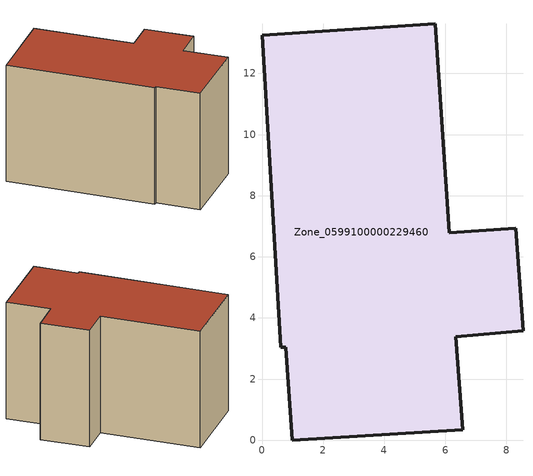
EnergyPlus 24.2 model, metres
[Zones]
Zone_0599100000229460
 floor ground (C_G): 8.3,6.93 8.54,3.57 6.35,3.38 6.57,0.34 0.99,0 0.79,3.05 0.61,3.04 0,13.26 5.67,13.62 6.12,6.78 z0
 wall outside (C_F): 6.12,6.78 5.67,13.62 0,13.26 0.61,3.04 0.79,3.05 0.99,0 6.57,0.34 6.35,3.38 8.54,3.57 8.3,6.93 6.12,6.78 z0:8.45
 roof outside (C_R): 8.54,3.57 8.3,6.93 6.12,6.78 5.67,13.62 0,13.26 0.61,3.04 0.79,3.05 0.99,0 6.57,0.34 6.35,3.38 z8.45
[BUILDING]
Pand.0599100000229460: North Axis=0; Terrain=City; Loads Convergence Tolerance Value=0.04; Temperature Convergence Tolerance Value=0.4; Solar Distribution=FullExterior; Maximum Number of Warmup Days=25; Minimum Number of Warmup Days=1
[Site:Location]
Rotterdam.The.Hague.AP_ZH_NLD Design_Conditions: Latitude=51.96; Longitude=4.45; Time Zone=1; Elevation=-4.5
[SITE:GROUNDTEMPERATURE:BUILDINGSURFACE]
18, 18, 18, 18, 18, 18, 18, 18, 18, 18, 18, 18
[MATERIAL] Thermal Absorptance=0.9; Solar Absorptance=0.7; Visible Absorptance=0.7
Name | Roughness | Thickness | Conductivity | Density | Specific Heat
G.TC.1946-1964 | MediumSmooth | 0.15 | 1 | 540 | 1210
F.TC.1946-1964 | Rough | 0.3 | 0.857143 | 1920 | 840
R.TC.1946-1964 | MediumRough | 0.2 | 0.235294 | 1500 | 1000
[CONSTRUCTION]
C_G: G.TC.1946-1964
C_F: F.TC.1946-1964
C_R: R.TC.1946-1964
[ZONE]
Zone_0599100000229460: Type=1; Multiplier=1; Ceiling Height=Autocalculate; Volume=Autocalculate; Floor Area=autocalculate; Part of Total Floor Area=Yes
[ZONEINFILTRATION:DESIGNFLOWRATE]
Infil_Zone_0599100000229460: Zone or ZoneList or Space or SpaceList=Zone_0599100000229460; Schedule=AlwaysOn; Design Flow Rate Calculation Method=Flow/Area; Flow Rate per Floor Area=0.003; Constant Term Coefficient=1; Temperature Term Coefficient=0; Velocity Term Coefficient=0; Velocity Squared Term Coefficient=0
[HVACTEMPLATE:ZONE:IDEALLOADSAIRSYSTEM]
Zone_0599100000229460: Maximum Heating Supply Air Temperature=50; Minimum Cooling Supply Air Temperature=13; Maximum Heating Supply Air Humidity Ratio=0.0156; Minimum Cooling Supply Air Humidity Ratio=0.0077; Heating Limit=NoLimit; Cooling Limit=NoLimit; Dehumidification Control Type=ConstantSensibleHeatRatio; Cooling Sensible Heat Ratio=0.7; Dehumidification Setpoint=60; Humidification Control Type=None; Humidification Setpoint=30; Outdoor Air Method=None; Outdoor Air Flow Rate per Person=0.00944; Outdoor Air Flow Rate per Zone Floor Area=0; Outdoor Air Flow Rate per Zone=0; Demand Controlled Ventilation Type=None; Outdoor Air Economizer Type=NoEconomizer; Heat Recovery Type=None; Sensible Heat Recovery Effectiveness=0.7; Latent Heat Recovery Effectiveness=0.65
[ZONECONTROL:THERMOSTAT]
ThermostatControl_Zone_0599100000229460: Zone or ZoneList=Zone_0599100000229460; Control Type Schedule=DualSetpointControlType; Control 1=Thermostat_Zone_0599100000229460; Temperature Difference Between Cutout And Setpoint=0
[THERMOSTATSETPOINT:DUALSETPOINT]
Thermostat_Zone_0599100000229460: Heating Setpoint Temperature Schedule=HeatingSetpoint_Zone_0599100000229460; Cooling Setpoint Temperature Schedule=CoolingSetpoint_Zone_0599100000229460
[SCHEDULE:COMPACT]
HeatingSetpoint_Zone_0599100000229460: Through: 12/31, For: AllDays, Until: 24:00, 21
CoolingSetpoint_Zone_0599100000229460: Through: 12/31, For: AllDays, Until: 24:00, 24
DualSetpointControlType: Through: 12/31, For: AllDays, Until: 24:00, 4
AlwaysOn: Through: 12/31, For: AllDays, Until: 24:00, 1
